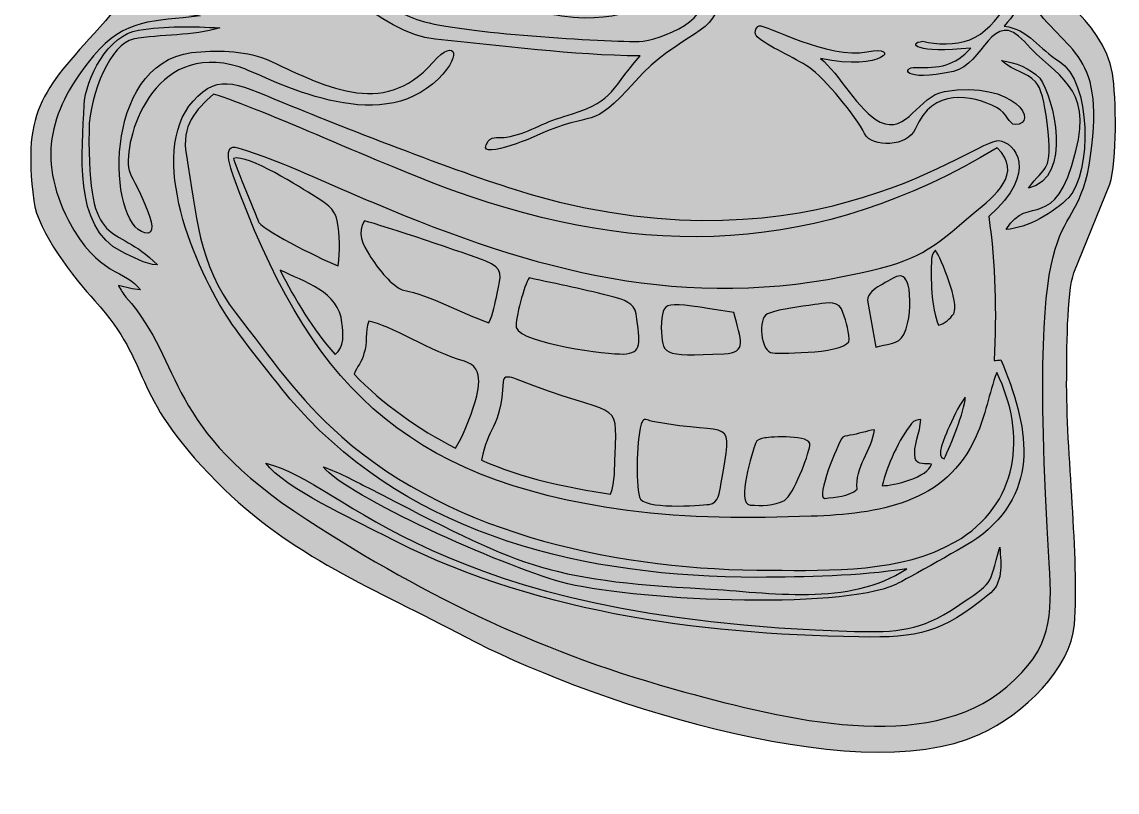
# Model space of a CAD drawing. Header units: millimetres. Extents: x 1635 to 1819, y -236 to -151.
# Drawn here: x 1635.3 to 1715.7, y -236.3 to -179.8 of the extents above; entities that cross this region are included whole.
import ezdxf

# ---------------------------------------------------------------- set-up
doc = ezdxf.new("R2010")
doc.units = ezdxf.units.MM
doc.header["$MEASUREMENT"] = 0
doc.layers.add('layer 1', color=7, linetype='Continuous')

msp = doc.modelspace()

# ---------------------------------------------------------------- hatches: boundary and pattern name
at = {"layer": 'layer 1', "true_color": 0x2b2a29}
h = msp.add_hatch(color=250, dxfattribs=at)
edge = h.paths.add_edge_path()
edge.add_spline(control_points=[(1657.4378, -152.1933), (1662.4257, -151.836), (1672.0896, -151.3621), (1675.7521, -155.5568), (1680.4458, -153.3561), (1680.5668, -152.2285), (1686.3729, -152.4677), (1693.6232, -153.0599), (1696.2764, -154.2447), (1700.6701, -159.5326), (1701.3754, -160.3574), (1702.3335, -161.1397), (1702.4234, -162.3005), (1704.2501, -162.8857), (1709.4498, -165.6838), (1709.6327, -167.0063), (1709.7858, -168.0991), (1709.8021, -169.2103), (1709.7026, -170.3082), (1709.418, -172.0334), (1710.1184, -173.763), (1709.7159, -175.4881), (1709.8811, -177.0971), (1714.6958, -179.6431), (1715.3249, -183.6105), (1715.6009, -185.3515), (1715.6597, -190.0159), (1715.1368, -191.7361), (1715.1368, -191.7361), (1712.494, -198.2349), (1712.494, -198.2349), (1711.9558, -199.5584), (1711.9744, -204.39), (1711.959, -205.9136), (1711.9026, -211.4475), (1712.9129, -219.0254), (1712.5219, -224.0435), (1712.2725, -227.2483), (1708.8294, -230.6113), (1705.5789, -232.0892), (1696.2494, -236.3321), (1675.9152, -229.2488), (1667.836, -224.9514), (1661.1744, -221.4084), (1655.0216, -219.0884), (1649.5915, -213.5921), (1642.8253, -206.7432), (1645.1074, -205.2562), (1640.6024, -200.2849), (1639.1242, -198.6538), (1636.4136, -195.238), (1636.1259, -192.9457), (1635.2601, -186.0411), (1636.9017, -184.761), (1641.3859, -179.7511), (1643.1859, -177.7398), (1645.152, -174.075), (1645.1234, -173.0028), (1645.0869, -171.6341), (1642.9776, -169.9148), (1644.7861, -162.9908), (1645.6266, -159.7712), (1649.8915, -154.5929), (1653.0996, -153.5259), (1654.5284, -153.032), (1655.9025, -152.2934), (1657.4378, -152.1933)], knot_values=[0, 0, 0, 0, 0.0454545, 0.0454545, 0.0454545, 0.0909091, 0.0909091, 0.0909091, 0.1363636, 0.1363636, 0.1363636, 0.1818182, 0.1818182, 0.1818182, 0.2272727, 0.2272727, 0.2272727, 0.2727273, 0.2727273, 0.2727273, 0.3181818, 0.3181818, 0.3181818, 0.3636364, 0.3636364, 0.3636364, 0.4090909, 0.4090909, 0.4090909, 0.4545455, 0.4545455, 0.4545455, 0.5, 0.5, 0.5, 0.5454545, 0.5454545, 0.5454545, 0.5909091, 0.5909091, 0.5909091, 0.6363636, 0.6363636, 0.6363636, 0.6818182, 0.6818182, 0.6818182, 0.7272727, 0.7272727, 0.7272727, 0.7727273, 0.7727273, 0.7727273, 0.8181818, 0.8181818, 0.8181818, 0.8636364, 0.8636364, 0.8636364, 0.9090909, 0.9090909, 0.9090909, 0.9545455, 0.9545455, 0.9545455, 1, 1, 1, 1], degree=3, periodic=1)
h = msp.add_hatch(color=250, dxfattribs=at)
edge = h.paths.add_edge_path()
edge.add_spline(control_points=[(1657.9368, -152.899), (1662.8905, -152.6073), (1675.4962, -151.8907), (1676.6305, -159.1133), (1665.2992, -158.6002), (1659.5973, -157.22), (1651.3713, -166.2362), (1650.492, -167.2002), (1649.9123, -167.8147), (1649.7594, -169.1656), (1649.5453, -171.0573), (1651.4273, -170.7995), (1652.5823, -170.5394), (1654.7095, -172.3517), (1658.49, -172.3087), (1660.4684, -174.2754), (1663.6048, -177.3936), (1670.6383, -178.7661), (1674.8855, -179.3971), (1679.674, -180.1085), (1681.2931, -178.0573), (1683.5718, -178.0813), (1683.9675, -178.1028), (1684.274, -177.8437), (1684.5582, -177.6075), (1686.6537, -179.3386), (1682.0395, -181.2581), (1680.5676, -181.2602), (1677.2415, -181.2644), (1666.7345, -180.5816), (1664.2478, -179.6465), (1661.5236, -178.6225), (1660.0945, -176.9828), (1657.9552, -175.1173), (1657.5758, -174.7861), (1656.7858, -174.4617), (1656.5844, -175.147), (1656.5388, -175.3771), (1661.6522, -180.7234), (1665.5936, -181.0921), (1670.6079, -181.5615), (1675.6004, -182.2714), (1680.6376, -182.323), (1678.1848, -185.1675), (1678.7397, -185.6527), (1675.0357, -186.7747), (1673.5923, -187.1641), (1672.3145, -188.0505), (1670.8258, -188.2818), (1670.3866, -188.365), (1669.8061, -188.1636), (1669.4917, -188.5743), (1668.3062, -190.2061), (1672.854, -188.2609), (1673.107, -188.1461), (1677.3878, -186.2027), (1676.9546, -187.96), (1680.2749, -184.1878), (1683.4299, -180.6031), (1686.7532, -180.6192), (1686.23, -177.9731), (1686.0335, -177.2428), (1685.325, -176.8056), (1684.678, -176.5097), (1684.5686, -175.3236), (1682.8983, -171.465), (1682.2012, -170.6641), (1680.2138, -168.3804), (1677.4297, -167.9972), (1675.0916, -166.2859), (1671.9759, -164.0054), (1668.7453, -163.2566), (1664.9134, -163.6743), (1652.6716, -165.0093), (1654.6579, -167.5481), (1652.1265, -169.4912), (1650.7551, -170.5443), (1649.1352, -169.3626), (1655.0025, -163.8889), (1660.3512, -158.8993), (1667.8713, -158.9236), (1674.7225, -159.7322), (1678.5098, -160.1794), (1680.2938, -160.9512), (1683.3608, -163.3633), (1684.5881, -164.3289), (1686.439, -167.5044), (1687.6869, -167.0712), (1687.8564, -165.9929), (1683.8222, -162.6857), (1682.8234, -161.926), (1691.0593, -160.7116), (1689.7703, -160.2019), (1698.7239, -161.7929), (1696.8849, -162.2425), (1694.9199, -162.078), (1693.3226, -163.2787), (1692.5102, -163.8894), (1693.4838, -164.3217), (1694.4007, -163.8624), (1696.0627, -163.03), (1700.432, -162.2709), (1702.2471, -163.0654), (1703.0805, -163.4249), (1703.9173, -163.7859), (1704.6988, -164.2484), (1698.6482, -163.724), (1694.2927, -163.4138), (1689.8464, -168.1291), (1689.4855, -168.4749), (1689.8779, -169.1737), (1690.3687, -168.9873), (1692.3482, -168.0748), (1692.8458, -164.0356), (1703.0221, -165.1552), (1707.0384, -165.5966), (1709.1086, -165.5294), (1708.6412, -170.3562), (1707.4522, -168.8813), (1706.8332, -167.1504), (1704.8651, -166.6367), (1702.1989, -166.0165), (1699.4206, -166.0828), (1696.7294, -166.5208), (1693.8978, -167.2077), (1684.6011, -176.6114), (1688.5955, -177.9017), (1692.1356, -179.0454), (1702.2023, -179.9099), (1705.5537, -177.8486), (1706.8437, -177.0551), (1707.6346, -175.9179), (1708.708, -174.9091), (1708.6526, -177.0934), (1706.9477, -180.2981), (1704.8601, -181.1318), (1703.7622, -181.5464), (1702.4176, -181.4828), (1701.3957, -181.2472), (1700.2006, -181.3757), (1700.9237, -182.196), (1704.9202, -181.7406), (1703.7348, -183.0692), (1702.629, -183.2173), (1700.8399, -183.1682), (1699.9189, -183.143), (1699.7987, -184.27), (1703.6414, -183.4577), (1705.8657, -182.9876), (1706.5048, -178.6607), (1708.8507, -181.272), (1711.2425, -183.9341), (1713.8588, -184.5001), (1712.6401, -189.2945), (1711.0623, -195.5021), (1709.1841, -192.3146), (1707.5136, -195.0481), (1709.0774, -194.9707), (1711.0667, -193.7965), (1712.1062, -192.7009), (1713.8168, -190.8987), (1713.7653, -184.157), (1711.4209, -182.7224), (1709.9463, -181.8204), (1709.1879, -180.3797), (1707.3804, -180.1289), (1707.9659, -179.4072), (1708.588, -178.7017), (1709.0106, -177.8668), (1711.6737, -182.2043), (1714.8683, -181.5967), (1713.7162, -189.6505), (1712.5859, -197.5543), (1708.9143, -190.0519), (1710.6742, -219.5457), (1710.9096, -223.4952), (1710.8894, -225.7626), (1707.5768, -228.6011), (1701.6776, -233.6558), (1691.2098, -230.9663), (1683.9303, -228.9927), (1673.7179, -226.2235), (1665.185, -222.1619), (1656.1705, -216.3333), (1645.574, -209.4823), (1647.3272, -205.1059), (1642.9011, -200.0086), (1642.6832, -199.7557), (1642.5071, -199.4694), (1642.3539, -199.1735), (1642.8896, -199.2768), (1643.4101, -199.4496), (1643.9574, -199.4896), (1642.9578, -198.0117), (1640.8256, -198.5307), (1638.6828, -194.3861), (1636.2902, -189.759), (1637.3699, -186.0995), (1640.5125, -182.3249), (1642.854, -179.5123), (1644.8809, -179.8303), (1648.3441, -179.3804), (1646.9486, -179.1293), (1645.5094, -179.3655), (1644.1189, -179.0691), (1644.1964, -177.9709), (1646.5452, -175.9153), (1646.4593, -173.8094), (1646.3676, -171.567), (1643.5069, -169.3897), (1645.6907, -162.6778), (1647.0859, -158.3909), (1653.1449, -153.0478), (1657.9368, -152.899)], knot_values=[0, 0, 0, 0, 0.0140845, 0.0140845, 0.0140845, 0.028169, 0.028169, 0.028169, 0.0422535, 0.0422535, 0.0422535, 0.056338, 0.056338, 0.056338, 0.0704225, 0.0704225, 0.0704225, 0.084507, 0.084507, 0.084507, 0.0985915, 0.0985915, 0.0985915, 0.1126761, 0.1126761, 0.1126761, 0.1267606, 0.1267606, 0.1267606, 0.1408451, 0.1408451, 0.1408451, 0.1549296, 0.1549296, 0.1549296, 0.1690141, 0.1690141, 0.1690141, 0.1830986, 0.1830986, 0.1830986, 0.1971831, 0.1971831, 0.1971831, 0.2112676, 0.2112676, 0.2112676, 0.2253521, 0.2253521, 0.2253521, 0.2394366, 0.2394366, 0.2394366, 0.2535211, 0.2535211, 0.2535211, 0.2676056, 0.2676056, 0.2676056, 0.2816901, 0.2816901, 0.2816901, 0.2957746, 0.2957746, 0.2957746, 0.3098592, 0.3098592, 0.3098592, 0.3239437, 0.3239437, 0.3239437, 0.3380282, 0.3380282, 0.3380282, 0.3521127, 0.3521127, 0.3521127, 0.3661972, 0.3661972, 0.3661972, 0.3802817, 0.3802817, 0.3802817, 0.3943662, 0.3943662, 0.3943662, 0.4084507, 0.4084507, 0.4084507, 0.4225352, 0.4225352, 0.4225352, 0.4366197, 0.4366197, 0.4366197, 0.4507042, 0.4507042, 0.4507042, 0.4647887, 0.4647887, 0.4647887, 0.4788732, 0.4788732, 0.4788732, 0.4929577, 0.4929577, 0.4929577, 0.5070423, 0.5070423, 0.5070423, 0.5211268, 0.5211268, 0.5211268, 0.5352113, 0.5352113, 0.5352113, 0.5492958, 0.5492958, 0.5492958, 0.5633803, 0.5633803, 0.5633803, 0.5774648, 0.5774648, 0.5774648, 0.5915493, 0.5915493, 0.5915493, 0.6056338, 0.6056338, 0.6056338, 0.6197183, 0.6197183, 0.6197183, 0.6338028, 0.6338028, 0.6338028, 0.6478873, 0.6478873, 0.6478873, 0.6619718, 0.6619718, 0.6619718, 0.6760563, 0.6760563, 0.6760563, 0.6901408, 0.6901408, 0.6901408, 0.7042254, 0.7042254, 0.7042254, 0.7183099, 0.7183099, 0.7183099, 0.7323944, 0.7323944, 0.7323944, 0.7464789, 0.7464789, 0.7464789, 0.7605634, 0.7605634, 0.7605634, 0.7746479, 0.7746479, 0.7746479, 0.7887324, 0.7887324, 0.7887324, 0.8028169, 0.8028169, 0.8028169, 0.8169014, 0.8169014, 0.8169014, 0.8309859, 0.8309859, 0.8309859, 0.8450704, 0.8450704, 0.8450704, 0.8591549, 0.8591549, 0.8591549, 0.8732394, 0.8732394, 0.8732394, 0.8873239, 0.8873239, 0.8873239, 0.9014085, 0.9014085, 0.9014085, 0.915493, 0.915493, 0.915493, 0.9295775, 0.9295775, 0.9295775, 0.943662, 0.943662, 0.943662, 0.9577465, 0.9577465, 0.9577465, 0.971831, 0.971831, 0.971831, 0.9859155, 0.9859155, 0.9859155, 1, 1, 1, 1], degree=3, periodic=1)
h = msp.add_hatch(color=250, dxfattribs=at)
edge = h.paths.add_edge_path()
edge.add_spline(control_points=[(1643.8161, -180.4386), (1641.6062, -180.7218), (1639.9084, -184.015), (1639.8339, -185.9394), (1639.7075, -189.1992), (1638.9664, -194.904), (1642.5702, -196.6716), (1643.4069, -197.0878), (1644.2535, -197.5816), (1645.2036, -197.6598), (1642.023, -194.3693), (1640.1059, -197.0132), (1640.1862, -187.7956), (1640.2107, -185.0024), (1641.8552, -181.4071), (1643.4302, -181.0988), (1645.485, -180.6964), (1647.8093, -180.8834), (1649.7994, -180.2588), (1647.8083, -180.1605), (1645.789, -180.0941), (1643.8161, -180.4386)], knot_values=[0, 0, 0, 0, 0.1428571, 0.1428571, 0.1428571, 0.2857143, 0.2857143, 0.2857143, 0.4285714, 0.4285714, 0.4285714, 0.5714286, 0.5714286, 0.5714286, 0.7142857, 0.7142857, 0.7142857, 0.8571429, 0.8571429, 0.8571429, 1, 1, 1, 1], degree=3, periodic=1)
h = msp.add_hatch(color=250, dxfattribs=at)
edge = h.paths.add_edge_path()
edge.add_spline(control_points=[(1689.2424, -180.9208), (1689.9747, -181.5995), (1692.0162, -182.4559), (1693.0249, -183.1482), (1694.2005, -183.9549), (1696.5125, -186.7639), (1697.1237, -188.0202), (1697.6599, -189.122), (1700.3199, -188.9472), (1700.8418, -187.687), (1702.1243, -184.5899), (1704.998, -185.1866), (1706.8162, -186.108), (1707.5797, -186.495), (1707.7135, -187.3567), (1708.1786, -187.3551), (1709.9955, -187.3475), (1708.2134, -184.076), (1702.9791, -184.9313), (1701.0829, -185.2407), (1700.2242, -188.1305), (1698.273, -187.1733), (1696.6454, -186.3754), (1695.2883, -183.6205), (1693.8866, -182.5062), (1698.4649, -183.5099), (1699.9163, -181.4851), (1697.2997, -182.0265), (1694.5404, -182.5975), (1689.7217, -179.9667), (1689.3937, -180.1104), (1689.0775, -180.2304), (1688.9914, -180.6994), (1689.2424, -180.9208)], knot_values=[0, 0, 0, 0, 0.0909091, 0.0909091, 0.0909091, 0.1818182, 0.1818182, 0.1818182, 0.2727273, 0.2727273, 0.2727273, 0.3636364, 0.3636364, 0.3636364, 0.4545455, 0.4545455, 0.4545455, 0.5454545, 0.5454545, 0.5454545, 0.6363636, 0.6363636, 0.6363636, 0.7272727, 0.7272727, 0.7272727, 0.8181818, 0.8181818, 0.8181818, 0.9090909, 0.9090909, 0.9090909, 1, 1, 1, 1], degree=3, periodic=1)
h = msp.add_hatch(color=250, dxfattribs=at)
edge = h.paths.add_edge_path()
edge.add_spline(control_points=[(1647.7102, -182.0735), (1641.1005, -182.9656), (1641.5445, -194.6528), (1644.2851, -195.3046), (1645.8967, -195.6878), (1643.2194, -191.17), (1643.1252, -190.7201), (1642.6625, -188.5136), (1644.8413, -181.1516), (1651.1989, -183.1243), (1653.1038, -183.7155), (1660.8183, -188.2586), (1665.407, -184.3832), (1667.7712, -182.3862), (1667.1235, -180.8502), (1665.4339, -182.7937), (1661.742, -187.0405), (1657.2971, -184.415), (1653.1862, -182.5561), (1651.4528, -181.9005), (1649.5332, -181.8705), (1647.7102, -182.0735)], knot_values=[0, 0, 0, 0, 0.1428571, 0.1428571, 0.1428571, 0.2857143, 0.2857143, 0.2857143, 0.4285714, 0.4285714, 0.4285714, 0.5714286, 0.5714286, 0.5714286, 0.7142857, 0.7142857, 0.7142857, 0.8571429, 0.8571429, 0.8571429, 1, 1, 1, 1], degree=3, periodic=1)
h = msp.add_hatch(color=250, dxfattribs=at)
edge = h.paths.add_edge_path()
edge.add_spline(control_points=[(1707.1808, -182.6607), (1708.168, -183.5483), (1708.9776, -183.478), (1709.6778, -184.2288), (1710.0888, -184.6688), (1710.3182, -185.6581), (1710.5183, -187.225), (1711.004, -191.0315), (1710.3204, -190.3044), (1709.1637, -192.0318), (1712.4424, -191.2237), (1711.0061, -185.4068), (1709.9905, -183.9535), (1709.2549, -183.2163), (1708.2037, -182.7986), (1707.1808, -182.6607)], knot_values=[0, 0, 0, 0, 0.2, 0.2, 0.2, 0.4, 0.4, 0.4, 0.6, 0.6, 0.6, 0.8, 0.8, 0.8, 1, 1, 1, 1], degree=3, periodic=1)
h = msp.add_hatch(color=250, dxfattribs=at)
edge = h.paths.add_edge_path()
edge.add_spline(control_points=[(1647.8215, -185.64), (1644.3876, -189.5237), (1647.9886, -197.9986), (1650.4913, -201.7119), (1651.5177, -203.2345), (1654.3324, -206.8034), (1655.46, -208.0661), (1664.0535, -217.6883), (1676.751, -220.5433), (1689.2225, -220.5785), (1692.8937, -220.5603), (1696.5814, -220.5004), (1700.2179, -219.948), (1695.9531, -222.7658), (1690.1913, -221.6712), (1685.3916, -221.4119), (1673.5314, -220.7704), (1671.8666, -219.7799), (1660.6977, -214.0074), (1659.6065, -213.4671), (1658.5336, -212.8649), (1657.3758, -212.4755), (1659.1722, -214.6741), (1670.4218, -219.6934), (1674.8674, -220.9249), (1679.6579, -222.2525), (1695.2162, -223.0304), (1699.4043, -221.1024), (1700.1244, -220.7707), (1704.9006, -218.073), (1705.3577, -217.7374), (1710.2005, -214.1782), (1709.1218, -209.4124), (1707.1291, -204.6212), (1707.0028, -204.6363), (1706.75, -204.6644), (1706.6233, -204.6777), (1706.8098, -201.1546), (1706.7582, -197.6034), (1706.2357, -194.1086), (1710.0048, -190.8065), (1708.1054, -188.6261), (1706.9863, -188.5325), (1705.2624, -188.3885), (1693.616, -198.4308), (1672.8145, -192.5333), (1668.4482, -191.2952), (1659.7838, -187.9165), (1655.1306, -186.0342), (1651.1536, -184.4253), (1649.8044, -183.4249), (1647.8215, -185.64)], knot_values=[0, 0, 0, 0, 0.0588235, 0.0588235, 0.0588235, 0.1176471, 0.1176471, 0.1176471, 0.1764706, 0.1764706, 0.1764706, 0.2352941, 0.2352941, 0.2352941, 0.2941176, 0.2941176, 0.2941176, 0.3529412, 0.3529412, 0.3529412, 0.4117647, 0.4117647, 0.4117647, 0.4705882, 0.4705882, 0.4705882, 0.5294118, 0.5294118, 0.5294118, 0.5882353, 0.5882353, 0.5882353, 0.6470588, 0.6470588, 0.6470588, 0.7058824, 0.7058824, 0.7058824, 0.7647059, 0.7647059, 0.7647059, 0.8235294, 0.8235294, 0.8235294, 0.8823529, 0.8823529, 0.8823529, 0.9411765, 0.9411765, 0.9411765, 1, 1, 1, 1], degree=3, periodic=1)
h = msp.add_hatch(color=250, dxfattribs=at)
edge = h.paths.add_edge_path()
edge.add_spline(control_points=[(1649.3136, -185.1161), (1652.8937, -186.2207), (1661.8778, -190.3748), (1666.8277, -192.1619), (1681.1063, -197.3179), (1693.7723, -196.9378), (1706.8481, -189.0668), (1708.8237, -190.9061), (1706.6247, -192.6445), (1705.2046, -193.7941), (1701.8579, -196.6729), (1701.1339, -197.2752), (1696.846, -198.2352), (1683.8692, -201.161), (1672.9085, -198.0759), (1661.109, -193.1087), (1657.7871, -191.7363), (1654.56, -190.1046), (1651.1101, -189.0648), (1649.899, -188.6432), (1650.6301, -190.6823), (1650.7791, -191.0961), (1656.1858, -206.1205), (1663.0707, -213.4298), (1679.7226, -215.6746), (1684.1872, -216.2852), (1688.7051, -216.237), (1693.1981, -216.0988), (1698.14, -215.9122), (1703.102, -215.2102), (1705.3178, -210.2169), (1705.9999, -208.7247), (1706.2459, -207.0864), (1706.825, -205.5593), (1709.0602, -210.0727), (1708.4738, -215.2822), (1703.7758, -217.9751), (1699.8066, -220.2504), (1694.6676, -220.0617), (1690.2238, -220.0592), (1679.4163, -220.0548), (1667.0913, -217.6071), (1658.7434, -210.2734), (1655.4956, -207.4199), (1653.5454, -204.5043), (1650.987, -201.2179), (1648.1214, -197.5028), (1648.1233, -193.9803), (1647.3342, -189.617), (1646.9324, -187.3951), (1648.0441, -186.2923), (1649.3136, -185.1161)], knot_values=[0, 0, 0, 0, 0.0588235, 0.0588235, 0.0588235, 0.1176471, 0.1176471, 0.1176471, 0.1764706, 0.1764706, 0.1764706, 0.2352941, 0.2352941, 0.2352941, 0.2941176, 0.2941176, 0.2941176, 0.3529412, 0.3529412, 0.3529412, 0.4117647, 0.4117647, 0.4117647, 0.4705882, 0.4705882, 0.4705882, 0.5294118, 0.5294118, 0.5294118, 0.5882353, 0.5882353, 0.5882353, 0.6470588, 0.6470588, 0.6470588, 0.7058824, 0.7058824, 0.7058824, 0.7647059, 0.7647059, 0.7647059, 0.8235294, 0.8235294, 0.8235294, 0.8823529, 0.8823529, 0.8823529, 0.9411765, 0.9411765, 0.9411765, 1, 1, 1, 1], degree=3, periodic=1)
h = msp.add_hatch(color=250, dxfattribs=at)
edge = h.paths.add_edge_path()
edge.add_spline(control_points=[(1650.7826, -189.8353), (1651.8666, -189.5142), (1655.801, -192.0325), (1656.7492, -192.608), (1657.4428, -193.042), (1658.2629, -193.5379), (1658.4093, -194.4163), (1658.5787, -195.5055), (1658.6554, -196.63), (1658.4691, -197.7232), (1657.6341, -197.4179), (1653.2122, -195.2873), (1652.6637, -194.5375), (1652.6463, -194.5132), (1650.8599, -190.2305), (1650.7826, -189.8353)], knot_values=[0, 0, 0, 0, 0.2, 0.2, 0.2, 0.4, 0.4, 0.4, 0.6, 0.6, 0.6, 0.8, 0.8, 0.8, 1, 1, 1, 1], degree=3, periodic=1)
h = msp.add_hatch(color=250, dxfattribs=at)
edge = h.paths.add_edge_path()
edge.add_spline(control_points=[(1660.7662, -196.9378), (1660.3022, -196.2145), (1659.8382, -195.2212), (1660.4219, -194.4293), (1661.692, -194.7452), (1668.0978, -196.8953), (1669.2764, -197.3672), (1670.6794, -197.9288), (1670.4214, -198.4495), (1670.1563, -199.7457), (1669.99, -200.4743), (1669.877, -201.2278), (1669.5359, -201.9032), (1667.3967, -201.1396), (1665.4157, -199.922), (1663.1665, -199.4846), (1662.1271, -198.919), (1661.4067, -197.9076), (1660.7662, -196.9378)], knot_values=[0, 0, 0, 0, 0.1666667, 0.1666667, 0.1666667, 0.3333333, 0.3333333, 0.3333333, 0.5, 0.5, 0.5, 0.6666667, 0.6666667, 0.6666667, 0.8333333, 0.8333333, 0.8333333, 1, 1, 1, 1], degree=3, periodic=1)
h = msp.add_hatch(color=250, dxfattribs=at)
edge = h.paths.add_edge_path()
edge.add_spline(control_points=[(1702.0443, -197.2423), (1702.0224, -196.9812), (1702.1523, -196.7585), (1702.3236, -196.572), (1702.7443, -197.1941), (1704.1043, -200.4543), (1703.6677, -201.2328), (1703.4032, -201.6254), (1703.0056, -201.9332), (1702.5565, -202.0846), (1702.0055, -200.8344), (1701.9695, -198.5636), (1702.0443, -197.2423)], knot_values=[0, 0, 0, 0, 0.25, 0.25, 0.25, 0.5, 0.5, 0.5, 0.75, 0.75, 0.75, 1, 1, 1, 1], degree=3, periodic=1)
h = msp.add_hatch(color=250, dxfattribs=at)
edge = h.paths.add_edge_path()
edge.add_spline(control_points=[(1654.2108, -198.0373), (1656.0135, -198.898), (1658.515, -199.6255), (1658.757, -201.908), (1658.8433, -202.685), (1658.9765, -203.688), (1658.2513, -204.2154), (1656.6011, -202.374), (1655.3369, -200.2263), (1654.2108, -198.0373)], knot_values=[0, 0, 0, 0, 0.3333333, 0.3333333, 0.3333333, 0.6666667, 0.6666667, 0.6666667, 1, 1, 1, 1], degree=3, periodic=1)
h = msp.add_hatch(color=250, dxfattribs=at)
edge = h.paths.add_edge_path()
edge.add_spline(control_points=[(1698.2597, -199.1735), (1699.3311, -198.6051), (1700.0642, -197.7962), (1700.3842, -199.4249), (1700.5038, -200.5342), (1700.4687, -201.7151), (1700.0114, -202.7498), (1699.6354, -203.5268), (1698.6573, -203.4518), (1697.9506, -203.6798), (1697.9506, -203.6798), (1697.3433, -200.2598), (1697.3433, -200.2598), (1697.3301, -199.7209), (1697.8589, -199.4183), (1698.2597, -199.1735)], knot_values=[0, 0, 0, 0, 0.2, 0.2, 0.2, 0.4, 0.4, 0.4, 0.6, 0.6, 0.6, 0.8, 0.8, 0.8, 1, 1, 1, 1], degree=3, periodic=1)
h = msp.add_hatch(color=250, dxfattribs=at)
edge = h.paths.add_edge_path()
edge.add_spline(control_points=[(1672.4985, -198.6115), (1674.5862, -199.0521), (1676.6768, -199.4861), (1678.7429, -200.017), (1679.3902, -200.1948), (1680.235, -200.4577), (1680.3465, -201.2328), (1680.6475, -203.4075), (1680.8464, -204.1289), (1679.3951, -204.1907), (1678.367, -204.2339), (1671.939, -203.436), (1671.5471, -202.2526), (1671.4745, -201.6027), (1672.1428, -199.0773), (1672.4985, -198.6115)], knot_values=[0, 0, 0, 0, 0.2, 0.2, 0.2, 0.4, 0.4, 0.4, 0.6, 0.6, 0.6, 0.8, 0.8, 0.8, 1, 1, 1, 1], degree=3, periodic=1)
h = msp.add_hatch(color=250, dxfattribs=at)
edge = h.paths.add_edge_path()
edge.add_spline(control_points=[(1682.1977, -202.2493), (1682.326, -200.173), (1682.1571, -200.297), (1687.5241, -201.1496), (1688.0384, -203.1903), (1688.5312, -204.0939), (1686.8221, -204.1705), (1682.0735, -204.383), (1682.32, -204.2578), (1682.1977, -202.2493)], knot_values=[0, 0, 0, 0, 0.3333333, 0.3333333, 0.3333333, 0.6666667, 0.6666667, 0.6666667, 1, 1, 1, 1], degree=3, periodic=1)
h = msp.add_hatch(color=250, dxfattribs=at)
edge = h.paths.add_edge_path()
edge.add_spline(control_points=[(1693.4658, -200.5525), (1694.1013, -200.5125), (1695.0228, -200.1948), (1695.4205, -200.88), (1695.7131, -201.5838), (1695.9161, -202.3376), (1695.9993, -203.0956), (1696.0679, -204.183), (1691.0659, -204.1427), (1690.3801, -204.1141), (1689.4748, -204.0757), (1689.2658, -201.5339), (1690.0059, -201.2328), (1691.1121, -200.8202), (1692.3129, -200.7653), (1693.4658, -200.5525)], knot_values=[0, 0, 0, 0, 0.2, 0.2, 0.2, 0.4, 0.4, 0.4, 0.6, 0.6, 0.6, 0.8, 0.8, 0.8, 1, 1, 1, 1], degree=3, periodic=1)
h = msp.add_hatch(color=250, dxfattribs=at)
edge = h.paths.add_edge_path()
edge.add_spline(control_points=[(1660.3721, -204.159), (1660.6564, -203.3935), (1660.4168, -202.5419), (1660.7361, -201.7917), (1662.1947, -202.0176), (1665.3818, -204.069), (1667.7527, -204.7276), (1669.3576, -205.1737), (1668.7298, -207.0954), (1668.3632, -208.2227), (1668.0173, -209.2088), (1667.6512, -210.2053), (1667.0822, -211.0901), (1664.3443, -209.6931), (1661.7844, -207.8864), (1659.645, -205.6758), (1659.8233, -205.1419), (1660.269, -204.7295), (1660.3721, -204.159)], knot_values=[0, 0, 0, 0, 0.1666667, 0.1666667, 0.1666667, 0.3333333, 0.3333333, 0.3333333, 0.5, 0.5, 0.5, 0.6666667, 0.6666667, 0.6666667, 0.8333333, 0.8333333, 0.8333333, 1, 1, 1, 1], degree=3, periodic=1)
h = msp.add_hatch(color=250, dxfattribs=at)
edge = h.paths.add_edge_path()
edge.add_spline(control_points=[(1670.5822, -206.2316), (1670.5922, -205.7191), (1671.1927, -205.8772), (1671.5021, -206.0051), (1679.0851, -209.0687), (1678.9698, -207.2361), (1678.8127, -211.5709), (1678.7462, -212.539), (1678.8377, -213.5507), (1678.4768, -214.4734), (1675.2465, -213.9731), (1672.0027, -213.3159), (1669.0035, -211.9755), (1669.4224, -209.5298), (1670.4196, -209.7494), (1670.5822, -206.2316)], knot_values=[0, 0, 0, 0, 0.2, 0.2, 0.2, 0.4, 0.4, 0.4, 0.6, 0.6, 0.6, 0.8, 0.8, 0.8, 1, 1, 1, 1], degree=3, periodic=1)
h = msp.add_hatch(color=250, dxfattribs=at)
edge = h.paths.add_edge_path()
edge.add_spline(control_points=[(1703.2167, -209.791), (1703.5878, -208.9544), (1703.9487, -208.0943), (1704.5161, -207.3692), (1704.4567, -208.4423), (1703.4476, -210.8613), (1702.9707, -211.8888), (1702.2735, -211.8152), (1703.0711, -210.1855), (1703.2167, -209.791)], knot_values=[0, 0, 0, 0, 0.3333333, 0.3333333, 0.3333333, 0.6666667, 0.6666667, 0.6666667, 1, 1, 1, 1], degree=3, periodic=1)
h = msp.add_hatch(color=250, dxfattribs=at)
edge = h.paths.add_edge_path()
edge.add_spline(control_points=[(1680.8138, -209.1226), (1680.9851, -208.8529), (1681.318, -209.1111), (1681.5491, -209.1374), (1687.5592, -210.2847), (1687.4634, -208.474), (1686.5743, -213.7687), (1686.4661, -214.3156), (1686.4213, -215.1243), (1685.7241, -215.2204), (1685.0131, -215.3135), (1680.8114, -215.6268), (1680.5943, -214.6864), (1680.3475, -213.6178), (1680.3263, -210.1839), (1680.8138, -209.1226)], knot_values=[0, 0, 0, 0, 0.2, 0.2, 0.2, 0.4, 0.4, 0.4, 0.6, 0.6, 0.6, 0.8, 0.8, 0.8, 1, 1, 1, 1], degree=3, periodic=1)
h = msp.add_hatch(color=250, dxfattribs=at)
edge = h.paths.add_edge_path()
edge.add_spline(control_points=[(1700.5785, -209.2921), (1700.7266, -209.0641), (1700.9996, -209.0326), (1701.2442, -208.9943), (1701.2258, -209.9778), (1700.647, -210.9007), (1700.8413, -211.894), (1701.011, -212.3877), (1701.6433, -212.1784), (1702.0374, -212.278), (1701.8011, -213.218), (1699.2317, -213.8718), (1698.4128, -213.8517), (1698.7324, -212.4645), (1699.6825, -210.3589), (1700.5785, -209.2921)], knot_values=[0, 0, 0, 0, 0.2, 0.2, 0.2, 0.4, 0.4, 0.4, 0.6, 0.6, 0.6, 0.8, 0.8, 0.8, 1, 1, 1, 1], degree=3, periodic=1)
h = msp.add_hatch(color=250, dxfattribs=at)
edge = h.paths.add_edge_path()
edge.add_spline(control_points=[(1696.0491, -210.1572), (1696.6628, -210.0623), (1697.2484, -209.8412), (1697.8623, -209.7444), (1697.656, -211.2498), (1696.3769, -212.5224), (1696.5881, -214.1077), (1695.9328, -214.6615), (1695.0096, -214.6881), (1694.196, -214.7814), (1693.4992, -214.7036), (1695.1969, -210.8022), (1695.4037, -210.4429), (1695.5267, -210.1953), (1695.8145, -210.2037), (1696.0491, -210.1572)], knot_values=[0, 0, 0, 0, 0.2, 0.2, 0.2, 0.4, 0.4, 0.4, 0.6, 0.6, 0.6, 0.8, 0.8, 0.8, 1, 1, 1, 1], degree=3, periodic=1)
h = msp.add_hatch(color=250, dxfattribs=at)
edge = h.paths.add_edge_path()
edge.add_spline(control_points=[(1689.7897, -210.3481), (1690.2302, -210.2858), (1693.2357, -210.0575), (1693.1049, -210.9007), (1692.9709, -211.7639), (1691.9102, -214.4405), (1691.237, -214.9394), (1690.4685, -215.3252), (1689.5586, -215.3337), (1688.72, -215.2723), (1687.654, -215.2233), (1688.9397, -211.2935), (1689.1125, -210.7577), (1689.1927, -210.4533), (1689.5251, -210.3982), (1689.7897, -210.3481)], knot_values=[0, 0, 0, 0, 0.2, 0.2, 0.2, 0.4, 0.4, 0.4, 0.6, 0.6, 0.6, 0.8, 0.8, 0.8, 1, 1, 1, 1], degree=3, periodic=1)
h = msp.add_hatch(color=250, dxfattribs=at)
edge = h.paths.add_edge_path()
edge.add_spline(control_points=[(1653.161, -212.2031), (1654.4876, -214.001), (1659.7147, -216.3842), (1661.7227, -217.4398), (1672.4935, -223.1002), (1684.6773, -224.7516), (1696.6929, -224.9484), (1701.1276, -225.0212), (1702.7625, -224.6552), (1706.1812, -221.8944), (1707.3438, -220.9553), (1707.1333, -219.73), (1707.0511, -218.3694), (1706.1919, -221.3266), (1706.6856, -220.8369), (1703.8689, -222.7393), (1701.2561, -224.504), (1699.4683, -224.6237), (1696.3702, -224.5389), (1665.276, -223.6877), (1659.1023, -213.6077), (1653.161, -212.2031)], knot_values=[0, 0, 0, 0, 0.1428571, 0.1428571, 0.1428571, 0.2857143, 0.2857143, 0.2857143, 0.4285714, 0.4285714, 0.4285714, 0.5714286, 0.5714286, 0.5714286, 0.7142857, 0.7142857, 0.7142857, 0.8571429, 0.8571429, 0.8571429, 1, 1, 1, 1], degree=3, periodic=1)

# ---------------------------------------------------------------- linework, layer by layer
at = {"layer": 'layer 1', "color": 250}
for points, knots in [([(1657.4378, -152.1933), (1662.4257, -151.836), (1672.0896, -151.3621), (1675.7521, -155.5568), (1680.4458, -153.3561), (1680.5668, -152.2285), (1686.3729, -152.4677), (1693.6232, -153.0599), (1696.2764, -154.2447), (1700.6701, -159.5326), (1701.3754, -160.3574), (1702.3335, -161.1397), (1702.4234, -162.3005), (1704.2501, -162.8857), (1709.4498, -165.6838), (1709.6327, -167.0063), (1709.7858, -168.0991), (1709.8021, -169.2103), (1709.7026, -170.3082), (1709.418, -172.0334), (1710.1184, -173.763), (1709.7159, -175.4881), (1709.8811, -177.0971), (1714.6958, -179.6431), (1715.3249, -183.6105), (1715.6009, -185.3515), (1715.6597, -190.0159), (1715.1368, -191.7361), (1715.1368, -191.7361), (1712.494, -198.2349), (1712.494, -198.2349), (1711.9558, -199.5584), (1711.9744, -204.39), (1711.959, -205.9136), (1711.9026, -211.4475), (1712.9129, -219.0254), (1712.5219, -224.0435), (1712.2725, -227.2483), (1708.8294, -230.6113), (1705.5789, -232.0892), (1696.2494, -236.3321), (1675.9152, -229.2488), (1667.836, -224.9514), (1661.1744, -221.4084), (1655.0216, -219.0884), (1649.5915, -213.5921), (1642.8253, -206.7432), (1645.1074, -205.2562), (1640.6024, -200.2849), (1639.1242, -198.6538), (1636.4136, -195.238), (1636.1259, -192.9457), (1635.2601, -186.0411), (1636.9017, -184.761), (1641.3859, -179.7511), (1643.1859, -177.7398), (1645.152, -174.075), (1645.1234, -173.0028), (1645.0869, -171.6341), (1642.9776, -169.9148), (1644.7861, -162.9908), (1645.6266, -159.7712), (1649.8915, -154.5929), (1653.0996, -153.5259), (1654.5284, -153.032), (1655.9025, -152.2934), (1657.4378, -152.1933)], [0, 0, 0, 0, 0.0454545, 0.0454545, 0.0454545, 0.0909091, 0.0909091, 0.0909091, 0.1363636, 0.1363636, 0.1363636, 0.1818182, 0.1818182, 0.1818182, 0.2272727, 0.2272727, 0.2272727, 0.2727273, 0.2727273, 0.2727273, 0.3181818, 0.3181818, 0.3181818, 0.3636364, 0.3636364, 0.3636364, 0.4090909, 0.4090909, 0.4090909, 0.4545455, 0.4545455, 0.4545455, 0.5, 0.5, 0.5, 0.5454545, 0.5454545, 0.5454545, 0.5909091, 0.5909091, 0.5909091, 0.6363636, 0.6363636, 0.6363636, 0.6818182, 0.6818182, 0.6818182, 0.7272727, 0.7272727, 0.7272727, 0.7727273, 0.7727273, 0.7727273, 0.8181818, 0.8181818, 0.8181818, 0.8636364, 0.8636364, 0.8636364, 0.9090909, 0.9090909, 0.9090909, 0.9545455, 0.9545455, 0.9545455, 1, 1, 1, 1]), ([(1657.9368, -152.899), (1662.8905, -152.6073), (1675.4962, -151.8907), (1676.6305, -159.1133), (1665.2992, -158.6002), (1659.5973, -157.22), (1651.3713, -166.2362), (1650.492, -167.2002), (1649.9123, -167.8147), (1649.7594, -169.1656), (1649.5453, -171.0573), (1651.4273, -170.7995), (1652.5823, -170.5394), (1654.7095, -172.3517), (1658.49, -172.3087), (1660.4684, -174.2754), (1663.6048, -177.3936), (1670.6383, -178.7661), (1674.8855, -179.3971), (1679.674, -180.1085), (1681.2931, -178.0573), (1683.5718, -178.0813), (1683.9675, -178.1028), (1684.274, -177.8437), (1684.5582, -177.6075), (1686.6537, -179.3386), (1682.0395, -181.2581), (1680.5676, -181.2602), (1677.2415, -181.2644), (1666.7345, -180.5816), (1664.2478, -179.6465), (1661.5236, -178.6225), (1660.0945, -176.9828), (1657.9552, -175.1173), (1657.5758, -174.7861), (1656.7858, -174.4617), (1656.5844, -175.147), (1656.5388, -175.3771), (1661.6522, -180.7234), (1665.5936, -181.0921), (1670.6079, -181.5615), (1675.6004, -182.2714), (1680.6376, -182.323), (1678.1848, -185.1675), (1678.7397, -185.6527), (1675.0357, -186.7747), (1673.5923, -187.1641), (1672.3145, -188.0505), (1670.8258, -188.2818), (1670.3866, -188.365), (1669.8061, -188.1636), (1669.4917, -188.5743), (1668.3062, -190.2061), (1672.854, -188.2609), (1673.107, -188.1461), (1677.3878, -186.2027), (1676.9546, -187.96), (1680.2749, -184.1878), (1683.4299, -180.6031), (1686.7532, -180.6192), (1686.23, -177.9731), (1686.0335, -177.2428), (1685.325, -176.8056), (1684.678, -176.5097), (1684.5686, -175.3236), (1682.8983, -171.465), (1682.2012, -170.6641), (1680.2138, -168.3804), (1677.4297, -167.9972), (1675.0916, -166.2859), (1671.9759, -164.0054), (1668.7453, -163.2566), (1664.9134, -163.6743), (1652.6716, -165.0093), (1654.6579, -167.5481), (1652.1265, -169.4912), (1650.7551, -170.5443), (1649.1352, -169.3626), (1655.0025, -163.8889), (1660.3512, -158.8993), (1667.8713, -158.9236), (1674.7225, -159.7322), (1678.5098, -160.1794), (1680.2938, -160.9512), (1683.3608, -163.3633), (1684.5881, -164.3289), (1686.439, -167.5044), (1687.6869, -167.0712), (1687.8564, -165.9929), (1683.8222, -162.6857), (1682.8234, -161.926), (1691.0593, -160.7116), (1689.7703, -160.2019), (1698.7239, -161.7929), (1696.8849, -162.2425), (1694.9199, -162.078), (1693.3226, -163.2787), (1692.5102, -163.8894), (1693.4838, -164.3217), (1694.4007, -163.8624), (1696.0627, -163.03), (1700.432, -162.2709), (1702.2471, -163.0654), (1703.0805, -163.4249), (1703.9173, -163.7859), (1704.6988, -164.2484), (1698.6482, -163.724), (1694.2927, -163.4138), (1689.8464, -168.1291), (1689.4855, -168.4749), (1689.8779, -169.1737), (1690.3687, -168.9873), (1692.3482, -168.0748), (1692.8458, -164.0356), (1703.0221, -165.1552), (1707.0384, -165.5966), (1709.1086, -165.5294), (1708.6412, -170.3562), (1707.4522, -168.8813), (1706.8332, -167.1504), (1704.8651, -166.6367), (1702.1989, -166.0165), (1699.4206, -166.0828), (1696.7294, -166.5208), (1693.8978, -167.2077), (1684.6011, -176.6114), (1688.5955, -177.9017), (1692.1356, -179.0454), (1702.2023, -179.9099), (1705.5537, -177.8486), (1706.8437, -177.0551), (1707.6346, -175.9179), (1708.708, -174.9091), (1708.6526, -177.0934), (1706.9477, -180.2981), (1704.8601, -181.1318), (1703.7622, -181.5464), (1702.4176, -181.4828), (1701.3957, -181.2472), (1700.2006, -181.3757), (1700.9237, -182.196), (1704.9202, -181.7406), (1703.7348, -183.0692), (1702.629, -183.2173), (1700.8399, -183.1682), (1699.9189, -183.143), (1699.7987, -184.27), (1703.6414, -183.4577), (1705.8657, -182.9876), (1706.5048, -178.6607), (1708.8507, -181.272), (1711.2425, -183.9341), (1713.8588, -184.5001), (1712.6401, -189.2945), (1711.0623, -195.5021), (1709.1841, -192.3146), (1707.5136, -195.0481), (1709.0774, -194.9707), (1711.0667, -193.7965), (1712.1062, -192.7009), (1713.8168, -190.8987), (1713.7653, -184.157), (1711.4209, -182.7224), (1709.9463, -181.8204), (1709.1879, -180.3797), (1707.3804, -180.1289), (1707.9659, -179.4072), (1708.588, -178.7017), (1709.0106, -177.8668), (1711.6737, -182.2043), (1714.8683, -181.5967), (1713.7162, -189.6505), (1712.5859, -197.5543), (1708.9143, -190.0519), (1710.6742, -219.5457), (1710.9096, -223.4952), (1710.8894, -225.7626), (1707.5768, -228.6011), (1701.6776, -233.6558), (1691.2098, -230.9663), (1683.9303, -228.9927), (1673.7179, -226.2235), (1665.185, -222.1619), (1656.1705, -216.3333), (1645.574, -209.4823), (1647.3272, -205.1059), (1642.9011, -200.0086), (1642.6832, -199.7557), (1642.5071, -199.4694), (1642.3539, -199.1735), (1642.8896, -199.2768), (1643.4101, -199.4496), (1643.9574, -199.4896), (1642.9578, -198.0117), (1640.8256, -198.5307), (1638.6828, -194.3861), (1636.2902, -189.759), (1637.3699, -186.0995), (1640.5125, -182.3249), (1642.854, -179.5123), (1644.8809, -179.8303), (1648.3441, -179.3804), (1646.9486, -179.1293), (1645.5094, -179.3655), (1644.1189, -179.0691), (1644.1964, -177.9709), (1646.5452, -175.9153), (1646.4593, -173.8094), (1646.3676, -171.567), (1643.5069, -169.3897), (1645.6907, -162.6778), (1647.0859, -158.3909), (1653.1449, -153.0478), (1657.9368, -152.899)], [0, 0, 0, 0, 0.0140845, 0.0140845, 0.0140845, 0.028169, 0.028169, 0.028169, 0.0422535, 0.0422535, 0.0422535, 0.056338, 0.056338, 0.056338, 0.0704225, 0.0704225, 0.0704225, 0.084507, 0.084507, 0.084507, 0.0985915, 0.0985915, 0.0985915, 0.1126761, 0.1126761, 0.1126761, 0.1267606, 0.1267606, 0.1267606, 0.1408451, 0.1408451, 0.1408451, 0.1549296, 0.1549296, 0.1549296, 0.1690141, 0.1690141, 0.1690141, 0.1830986, 0.1830986, 0.1830986, 0.1971831, 0.1971831, 0.1971831, 0.2112676, 0.2112676, 0.2112676, 0.2253521, 0.2253521, 0.2253521, 0.2394366, 0.2394366, 0.2394366, 0.2535211, 0.2535211, 0.2535211, 0.2676056, 0.2676056, 0.2676056, 0.2816901, 0.2816901, 0.2816901, 0.2957746, 0.2957746, 0.2957746, 0.3098592, 0.3098592, 0.3098592, 0.3239437, 0.3239437, 0.3239437, 0.3380282, 0.3380282, 0.3380282, 0.3521127, 0.3521127, 0.3521127, 0.3661972, 0.3661972, 0.3661972, 0.3802817, 0.3802817, 0.3802817, 0.3943662, 0.3943662, 0.3943662, 0.4084507, 0.4084507, 0.4084507, 0.4225352, 0.4225352, 0.4225352, 0.4366197, 0.4366197, 0.4366197, 0.4507042, 0.4507042, 0.4507042, 0.4647887, 0.4647887, 0.4647887, 0.4788732, 0.4788732, 0.4788732, 0.4929577, 0.4929577, 0.4929577, 0.5070423, 0.5070423, 0.5070423, 0.5211268, 0.5211268, 0.5211268, 0.5352113, 0.5352113, 0.5352113, 0.5492958, 0.5492958, 0.5492958, 0.5633803, 0.5633803, 0.5633803, 0.5774648, 0.5774648, 0.5774648, 0.5915493, 0.5915493, 0.5915493, 0.6056338, 0.6056338, 0.6056338, 0.6197183, 0.6197183, 0.6197183, 0.6338028, 0.6338028, 0.6338028, 0.6478873, 0.6478873, 0.6478873, 0.6619718, 0.6619718, 0.6619718, 0.6760563, 0.6760563, 0.6760563, 0.6901408, 0.6901408, 0.6901408, 0.7042254, 0.7042254, 0.7042254, 0.7183099, 0.7183099, 0.7183099, 0.7323944, 0.7323944, 0.7323944, 0.7464789, 0.7464789, 0.7464789, 0.7605634, 0.7605634, 0.7605634, 0.7746479, 0.7746479, 0.7746479, 0.7887324, 0.7887324, 0.7887324, 0.8028169, 0.8028169, 0.8028169, 0.8169014, 0.8169014, 0.8169014, 0.8309859, 0.8309859, 0.8309859, 0.8450704, 0.8450704, 0.8450704, 0.8591549, 0.8591549, 0.8591549, 0.8732394, 0.8732394, 0.8732394, 0.8873239, 0.8873239, 0.8873239, 0.9014085, 0.9014085, 0.9014085, 0.915493, 0.915493, 0.915493, 0.9295775, 0.9295775, 0.9295775, 0.943662, 0.943662, 0.943662, 0.9577465, 0.9577465, 0.9577465, 0.971831, 0.971831, 0.971831, 0.9859155, 0.9859155, 0.9859155, 1, 1, 1, 1]), ([(1643.8161, -180.4386), (1641.6062, -180.7218), (1639.9084, -184.015), (1639.8339, -185.9394), (1639.7075, -189.1992), (1638.9664, -194.904), (1642.5702, -196.6716), (1643.4069, -197.0878), (1644.2535, -197.5816), (1645.2036, -197.6598), (1642.023, -194.3693), (1640.1059, -197.0132), (1640.1862, -187.7956), (1640.2107, -185.0024), (1641.8552, -181.4071), (1643.4302, -181.0988), (1645.485, -180.6964), (1647.8093, -180.8834), (1649.7994, -180.2588), (1647.8083, -180.1605), (1645.789, -180.0941), (1643.8161, -180.4386)], [0, 0, 0, 0, 0.1428571, 0.1428571, 0.1428571, 0.2857143, 0.2857143, 0.2857143, 0.4285714, 0.4285714, 0.4285714, 0.5714286, 0.5714286, 0.5714286, 0.7142857, 0.7142857, 0.7142857, 0.8571429, 0.8571429, 0.8571429, 1, 1, 1, 1]), ([(1689.2424, -180.9208), (1689.9747, -181.5995), (1692.0162, -182.4559), (1693.0249, -183.1482), (1694.2005, -183.9549), (1696.5125, -186.7639), (1697.1237, -188.0202), (1697.6599, -189.122), (1700.3199, -188.9472), (1700.8418, -187.687), (1702.1243, -184.5899), (1704.998, -185.1866), (1706.8162, -186.108), (1707.5797, -186.495), (1707.7135, -187.3567), (1708.1786, -187.3551), (1709.9955, -187.3475), (1708.2134, -184.076), (1702.9791, -184.9313), (1701.0829, -185.2407), (1700.2242, -188.1305), (1698.273, -187.1733), (1696.6454, -186.3754), (1695.2883, -183.6205), (1693.8866, -182.5062), (1698.4649, -183.5099), (1699.9163, -181.4851), (1697.2997, -182.0265), (1694.5404, -182.5975), (1689.7217, -179.9667), (1689.3937, -180.1104), (1689.0775, -180.2304), (1688.9914, -180.6994), (1689.2424, -180.9208)], [0, 0, 0, 0, 0.0909091, 0.0909091, 0.0909091, 0.1818182, 0.1818182, 0.1818182, 0.2727273, 0.2727273, 0.2727273, 0.3636364, 0.3636364, 0.3636364, 0.4545455, 0.4545455, 0.4545455, 0.5454545, 0.5454545, 0.5454545, 0.6363636, 0.6363636, 0.6363636, 0.7272727, 0.7272727, 0.7272727, 0.8181818, 0.8181818, 0.8181818, 0.9090909, 0.9090909, 0.9090909, 1, 1, 1, 1]), ([(1647.7102, -182.0735), (1641.1005, -182.9656), (1641.5445, -194.6528), (1644.2851, -195.3046), (1645.8967, -195.6878), (1643.2194, -191.17), (1643.1252, -190.7201), (1642.6625, -188.5136), (1644.8413, -181.1516), (1651.1989, -183.1243), (1653.1038, -183.7155), (1660.8183, -188.2586), (1665.407, -184.3832), (1667.7712, -182.3862), (1667.1235, -180.8502), (1665.4339, -182.7937), (1661.742, -187.0405), (1657.2971, -184.415), (1653.1862, -182.5561), (1651.4528, -181.9005), (1649.5332, -181.8705), (1647.7102, -182.0735)], [0, 0, 0, 0, 0.1428571, 0.1428571, 0.1428571, 0.2857143, 0.2857143, 0.2857143, 0.4285714, 0.4285714, 0.4285714, 0.5714286, 0.5714286, 0.5714286, 0.7142857, 0.7142857, 0.7142857, 0.8571429, 0.8571429, 0.8571429, 1, 1, 1, 1]), ([(1707.1808, -182.6607), (1708.168, -183.5483), (1708.9776, -183.478), (1709.6778, -184.2288), (1710.0888, -184.6688), (1710.3182, -185.6581), (1710.5183, -187.225), (1711.004, -191.0315), (1710.3204, -190.3044), (1709.1637, -192.0318), (1712.4424, -191.2237), (1711.0061, -185.4068), (1709.9905, -183.9535), (1709.2549, -183.2163), (1708.2037, -182.7986), (1707.1808, -182.6607)], [0, 0, 0, 0, 0.2, 0.2, 0.2, 0.4, 0.4, 0.4, 0.6, 0.6, 0.6, 0.8, 0.8, 0.8, 1, 1, 1, 1]), ([(1647.8215, -185.64), (1644.3876, -189.5237), (1647.9886, -197.9986), (1650.4913, -201.7119), (1651.5177, -203.2345), (1654.3324, -206.8034), (1655.46, -208.0661), (1664.0535, -217.6883), (1676.751, -220.5433), (1689.2225, -220.5785), (1692.8937, -220.5603), (1696.5814, -220.5004), (1700.2179, -219.948), (1695.9531, -222.7658), (1690.1913, -221.6712), (1685.3916, -221.4119), (1673.5314, -220.7704), (1671.8666, -219.7799), (1660.6977, -214.0074), (1659.6065, -213.4671), (1658.5336, -212.8649), (1657.3758, -212.4755), (1659.1722, -214.6741), (1670.4218, -219.6934), (1674.8674, -220.9249), (1679.6579, -222.2525), (1695.2162, -223.0304), (1699.4043, -221.1024), (1700.1244, -220.7707), (1704.9006, -218.073), (1705.3577, -217.7374), (1710.2005, -214.1782), (1709.1218, -209.4124), (1707.1291, -204.6212), (1707.0028, -204.6363), (1706.75, -204.6644), (1706.6233, -204.6777), (1706.8098, -201.1546), (1706.7582, -197.6034), (1706.2357, -194.1086), (1710.0048, -190.8065), (1708.1054, -188.6261), (1706.9863, -188.5325), (1705.2624, -188.3885), (1693.616, -198.4308), (1672.8145, -192.5333), (1668.4482, -191.2952), (1659.7838, -187.9165), (1655.1306, -186.0342), (1651.1536, -184.4253), (1649.8044, -183.4249), (1647.8215, -185.64)], [0, 0, 0, 0, 0.0588235, 0.0588235, 0.0588235, 0.1176471, 0.1176471, 0.1176471, 0.1764706, 0.1764706, 0.1764706, 0.2352941, 0.2352941, 0.2352941, 0.2941176, 0.2941176, 0.2941176, 0.3529412, 0.3529412, 0.3529412, 0.4117647, 0.4117647, 0.4117647, 0.4705882, 0.4705882, 0.4705882, 0.5294118, 0.5294118, 0.5294118, 0.5882353, 0.5882353, 0.5882353, 0.6470588, 0.6470588, 0.6470588, 0.7058824, 0.7058824, 0.7058824, 0.7647059, 0.7647059, 0.7647059, 0.8235294, 0.8235294, 0.8235294, 0.8823529, 0.8823529, 0.8823529, 0.9411765, 0.9411765, 0.9411765, 1, 1, 1, 1]), ([(1649.3136, -185.1161), (1652.8937, -186.2207), (1661.8778, -190.3748), (1666.8277, -192.1619), (1681.1063, -197.3179), (1693.7723, -196.9378), (1706.8481, -189.0668), (1708.8237, -190.9061), (1706.6247, -192.6445), (1705.2046, -193.7941), (1701.8579, -196.6729), (1701.1339, -197.2752), (1696.846, -198.2352), (1683.8692, -201.161), (1672.9085, -198.0759), (1661.109, -193.1087), (1657.7871, -191.7363), (1654.56, -190.1046), (1651.1101, -189.0648), (1649.899, -188.6432), (1650.6301, -190.6823), (1650.7791, -191.0961), (1656.1858, -206.1205), (1663.0707, -213.4298), (1679.7226, -215.6746), (1684.1872, -216.2852), (1688.7051, -216.237), (1693.1981, -216.0988), (1698.14, -215.9122), (1703.102, -215.2102), (1705.3178, -210.2169), (1705.9999, -208.7247), (1706.2459, -207.0864), (1706.825, -205.5593), (1709.0602, -210.0727), (1708.4738, -215.2822), (1703.7758, -217.9751), (1699.8066, -220.2504), (1694.6676, -220.0617), (1690.2238, -220.0592), (1679.4163, -220.0548), (1667.0913, -217.6071), (1658.7434, -210.2734), (1655.4956, -207.4199), (1653.5454, -204.5043), (1650.987, -201.2179), (1648.1214, -197.5028), (1648.1233, -193.9803), (1647.3342, -189.617), (1646.9324, -187.3951), (1648.0441, -186.2923), (1649.3136, -185.1161)], [0, 0, 0, 0, 0.0588235, 0.0588235, 0.0588235, 0.1176471, 0.1176471, 0.1176471, 0.1764706, 0.1764706, 0.1764706, 0.2352941, 0.2352941, 0.2352941, 0.2941176, 0.2941176, 0.2941176, 0.3529412, 0.3529412, 0.3529412, 0.4117647, 0.4117647, 0.4117647, 0.4705882, 0.4705882, 0.4705882, 0.5294118, 0.5294118, 0.5294118, 0.5882353, 0.5882353, 0.5882353, 0.6470588, 0.6470588, 0.6470588, 0.7058824, 0.7058824, 0.7058824, 0.7647059, 0.7647059, 0.7647059, 0.8235294, 0.8235294, 0.8235294, 0.8823529, 0.8823529, 0.8823529, 0.9411765, 0.9411765, 0.9411765, 1, 1, 1, 1]), ([(1650.7826, -189.8353), (1651.8666, -189.5142), (1655.801, -192.0325), (1656.7492, -192.608), (1657.4428, -193.042), (1658.2629, -193.5379), (1658.4093, -194.4163), (1658.5787, -195.5055), (1658.6554, -196.63), (1658.4691, -197.7232), (1657.6341, -197.4179), (1653.2122, -195.2873), (1652.6637, -194.5375), (1652.6463, -194.5132), (1650.8599, -190.2305), (1650.7826, -189.8353)], [0, 0, 0, 0, 0.2, 0.2, 0.2, 0.4, 0.4, 0.4, 0.6, 0.6, 0.6, 0.8, 0.8, 0.8, 1, 1, 1, 1]), ([(1660.7662, -196.9378), (1660.3022, -196.2145), (1659.8382, -195.2212), (1660.4219, -194.4293), (1661.692, -194.7452), (1668.0978, -196.8953), (1669.2764, -197.3672), (1670.6794, -197.9288), (1670.4214, -198.4495), (1670.1563, -199.7457), (1669.99, -200.4743), (1669.877, -201.2278), (1669.5359, -201.9032), (1667.3967, -201.1396), (1665.4157, -199.922), (1663.1665, -199.4846), (1662.1271, -198.919), (1661.4067, -197.9076), (1660.7662, -196.9378)], [0, 0, 0, 0, 0.1666667, 0.1666667, 0.1666667, 0.3333333, 0.3333333, 0.3333333, 0.5, 0.5, 0.5, 0.6666667, 0.6666667, 0.6666667, 0.8333333, 0.8333333, 0.8333333, 1, 1, 1, 1]), ([(1702.0443, -197.2423), (1702.0224, -196.9812), (1702.1523, -196.7585), (1702.3236, -196.572), (1702.7443, -197.1941), (1704.1043, -200.4543), (1703.6677, -201.2328), (1703.4032, -201.6254), (1703.0056, -201.9332), (1702.5565, -202.0846), (1702.0055, -200.8344), (1701.9695, -198.5636), (1702.0443, -197.2423)], [0, 0, 0, 0, 0.25, 0.25, 0.25, 0.5, 0.5, 0.5, 0.75, 0.75, 0.75, 1, 1, 1, 1]), ([(1654.2108, -198.0373), (1656.0135, -198.898), (1658.515, -199.6255), (1658.757, -201.908), (1658.8433, -202.685), (1658.9765, -203.688), (1658.2513, -204.2154), (1656.6011, -202.374), (1655.3369, -200.2263), (1654.2108, -198.0373)], [0, 0, 0, 0, 0.3333333, 0.3333333, 0.3333333, 0.6666667, 0.6666667, 0.6666667, 1, 1, 1, 1]), ([(1698.2597, -199.1735), (1699.3311, -198.6051), (1700.0642, -197.7962), (1700.3842, -199.4249), (1700.5038, -200.5342), (1700.4687, -201.7151), (1700.0114, -202.7498), (1699.6354, -203.5268), (1698.6573, -203.4518), (1697.9506, -203.6798), (1697.9506, -203.6798), (1697.3433, -200.2598), (1697.3433, -200.2598), (1697.3301, -199.7209), (1697.8589, -199.4183), (1698.2597, -199.1735)], [0, 0, 0, 0, 0.2, 0.2, 0.2, 0.4, 0.4, 0.4, 0.6, 0.6, 0.6, 0.8, 0.8, 0.8, 1, 1, 1, 1]), ([(1672.4985, -198.6115), (1674.5862, -199.0521), (1676.6768, -199.4861), (1678.7429, -200.017), (1679.3902, -200.1948), (1680.235, -200.4577), (1680.3465, -201.2328), (1680.6475, -203.4075), (1680.8464, -204.1289), (1679.3951, -204.1907), (1678.367, -204.2339), (1671.939, -203.436), (1671.5471, -202.2526), (1671.4745, -201.6027), (1672.1428, -199.0773), (1672.4985, -198.6115)], [0, 0, 0, 0, 0.2, 0.2, 0.2, 0.4, 0.4, 0.4, 0.6, 0.6, 0.6, 0.8, 0.8, 0.8, 1, 1, 1, 1]), ([(1682.1977, -202.2493), (1682.326, -200.173), (1682.1571, -200.297), (1687.5241, -201.1496), (1688.0384, -203.1903), (1688.5312, -204.0939), (1686.8221, -204.1705), (1682.0735, -204.383), (1682.32, -204.2578), (1682.1977, -202.2493)], [0, 0, 0, 0, 0.3333333, 0.3333333, 0.3333333, 0.6666667, 0.6666667, 0.6666667, 1, 1, 1, 1]), ([(1693.4658, -200.5525), (1694.1013, -200.5125), (1695.0228, -200.1948), (1695.4205, -200.88), (1695.7131, -201.5838), (1695.9161, -202.3376), (1695.9993, -203.0956), (1696.0679, -204.183), (1691.0659, -204.1427), (1690.3801, -204.1141), (1689.4748, -204.0757), (1689.2658, -201.5339), (1690.0059, -201.2328), (1691.1121, -200.8202), (1692.3129, -200.7653), (1693.4658, -200.5525)], [0, 0, 0, 0, 0.2, 0.2, 0.2, 0.4, 0.4, 0.4, 0.6, 0.6, 0.6, 0.8, 0.8, 0.8, 1, 1, 1, 1]), ([(1660.3721, -204.159), (1660.6564, -203.3935), (1660.4168, -202.5419), (1660.7361, -201.7917), (1662.1947, -202.0176), (1665.3818, -204.069), (1667.7527, -204.7276), (1669.3576, -205.1737), (1668.7298, -207.0954), (1668.3632, -208.2227), (1668.0173, -209.2088), (1667.6512, -210.2053), (1667.0822, -211.0901), (1664.3443, -209.6931), (1661.7844, -207.8864), (1659.645, -205.6758), (1659.8233, -205.1419), (1660.269, -204.7295), (1660.3721, -204.159)], [0, 0, 0, 0, 0.1666667, 0.1666667, 0.1666667, 0.3333333, 0.3333333, 0.3333333, 0.5, 0.5, 0.5, 0.6666667, 0.6666667, 0.6666667, 0.8333333, 0.8333333, 0.8333333, 1, 1, 1, 1]), ([(1670.5822, -206.2316), (1670.5922, -205.7191), (1671.1927, -205.8772), (1671.5021, -206.0051), (1679.0851, -209.0687), (1678.9698, -207.2361), (1678.8127, -211.5709), (1678.7462, -212.539), (1678.8377, -213.5507), (1678.4768, -214.4734), (1675.2465, -213.9731), (1672.0027, -213.3159), (1669.0035, -211.9755), (1669.4224, -209.5298), (1670.4196, -209.7494), (1670.5822, -206.2316)], [0, 0, 0, 0, 0.2, 0.2, 0.2, 0.4, 0.4, 0.4, 0.6, 0.6, 0.6, 0.8, 0.8, 0.8, 1, 1, 1, 1]), ([(1703.2167, -209.791), (1703.5878, -208.9544), (1703.9487, -208.0943), (1704.5161, -207.3692), (1704.4567, -208.4423), (1703.4476, -210.8613), (1702.9707, -211.8888), (1702.2735, -211.8152), (1703.0711, -210.1855), (1703.2167, -209.791)], [0, 0, 0, 0, 0.3333333, 0.3333333, 0.3333333, 0.6666667, 0.6666667, 0.6666667, 1, 1, 1, 1]), ([(1680.8138, -209.1226), (1680.9851, -208.8529), (1681.318, -209.1111), (1681.5491, -209.1374), (1687.5592, -210.2847), (1687.4634, -208.474), (1686.5743, -213.7687), (1686.4661, -214.3156), (1686.4213, -215.1243), (1685.7241, -215.2204), (1685.0131, -215.3135), (1680.8114, -215.6268), (1680.5943, -214.6864), (1680.3475, -213.6178), (1680.3263, -210.1839), (1680.8138, -209.1226)], [0, 0, 0, 0, 0.2, 0.2, 0.2, 0.4, 0.4, 0.4, 0.6, 0.6, 0.6, 0.8, 0.8, 0.8, 1, 1, 1, 1]), ([(1700.5785, -209.2921), (1700.7266, -209.0641), (1700.9996, -209.0326), (1701.2442, -208.9943), (1701.2258, -209.9778), (1700.647, -210.9007), (1700.8413, -211.894), (1701.011, -212.3877), (1701.6433, -212.1784), (1702.0374, -212.278), (1701.8011, -213.218), (1699.2317, -213.8718), (1698.4128, -213.8517), (1698.7324, -212.4645), (1699.6825, -210.3589), (1700.5785, -209.2921)], [0, 0, 0, 0, 0.2, 0.2, 0.2, 0.4, 0.4, 0.4, 0.6, 0.6, 0.6, 0.8, 0.8, 0.8, 1, 1, 1, 1]), ([(1696.0491, -210.1572), (1696.6628, -210.0623), (1697.2484, -209.8412), (1697.8623, -209.7444), (1697.656, -211.2498), (1696.3769, -212.5224), (1696.5881, -214.1077), (1695.9328, -214.6615), (1695.0096, -214.6881), (1694.196, -214.7814), (1693.4992, -214.7036), (1695.1969, -210.8022), (1695.4037, -210.4429), (1695.5267, -210.1953), (1695.8145, -210.2037), (1696.0491, -210.1572)], [0, 0, 0, 0, 0.2, 0.2, 0.2, 0.4, 0.4, 0.4, 0.6, 0.6, 0.6, 0.8, 0.8, 0.8, 1, 1, 1, 1]), ([(1689.7897, -210.3481), (1690.2302, -210.2858), (1693.2357, -210.0575), (1693.1049, -210.9007), (1692.9709, -211.7639), (1691.9102, -214.4405), (1691.237, -214.9394), (1690.4685, -215.3252), (1689.5586, -215.3337), (1688.72, -215.2723), (1687.654, -215.2233), (1688.9397, -211.2935), (1689.1125, -210.7577), (1689.1927, -210.4533), (1689.5251, -210.3982), (1689.7897, -210.3481)], [0, 0, 0, 0, 0.2, 0.2, 0.2, 0.4, 0.4, 0.4, 0.6, 0.6, 0.6, 0.8, 0.8, 0.8, 1, 1, 1, 1]), ([(1653.161, -212.2031), (1654.4876, -214.001), (1659.7147, -216.3842), (1661.7227, -217.4398), (1672.4935, -223.1002), (1684.6773, -224.7516), (1696.6929, -224.9484), (1701.1276, -225.0212), (1702.7625, -224.6552), (1706.1812, -221.8944), (1707.3438, -220.9553), (1707.1333, -219.73), (1707.0511, -218.3694), (1706.1919, -221.3266), (1706.6856, -220.8369), (1703.8689, -222.7393), (1701.2561, -224.504), (1699.4683, -224.6237), (1696.3702, -224.5389), (1665.276, -223.6877), (1659.1023, -213.6077), (1653.161, -212.2031)], [0, 0, 0, 0, 0.1428571, 0.1428571, 0.1428571, 0.2857143, 0.2857143, 0.2857143, 0.4285714, 0.4285714, 0.4285714, 0.5714286, 0.5714286, 0.5714286, 0.7142857, 0.7142857, 0.7142857, 0.8571429, 0.8571429, 0.8571429, 1, 1, 1, 1])]:
    msp.add_open_spline(points, degree=3, knots=knots, dxfattribs=at)

doc.saveas('drawing.dxf')
